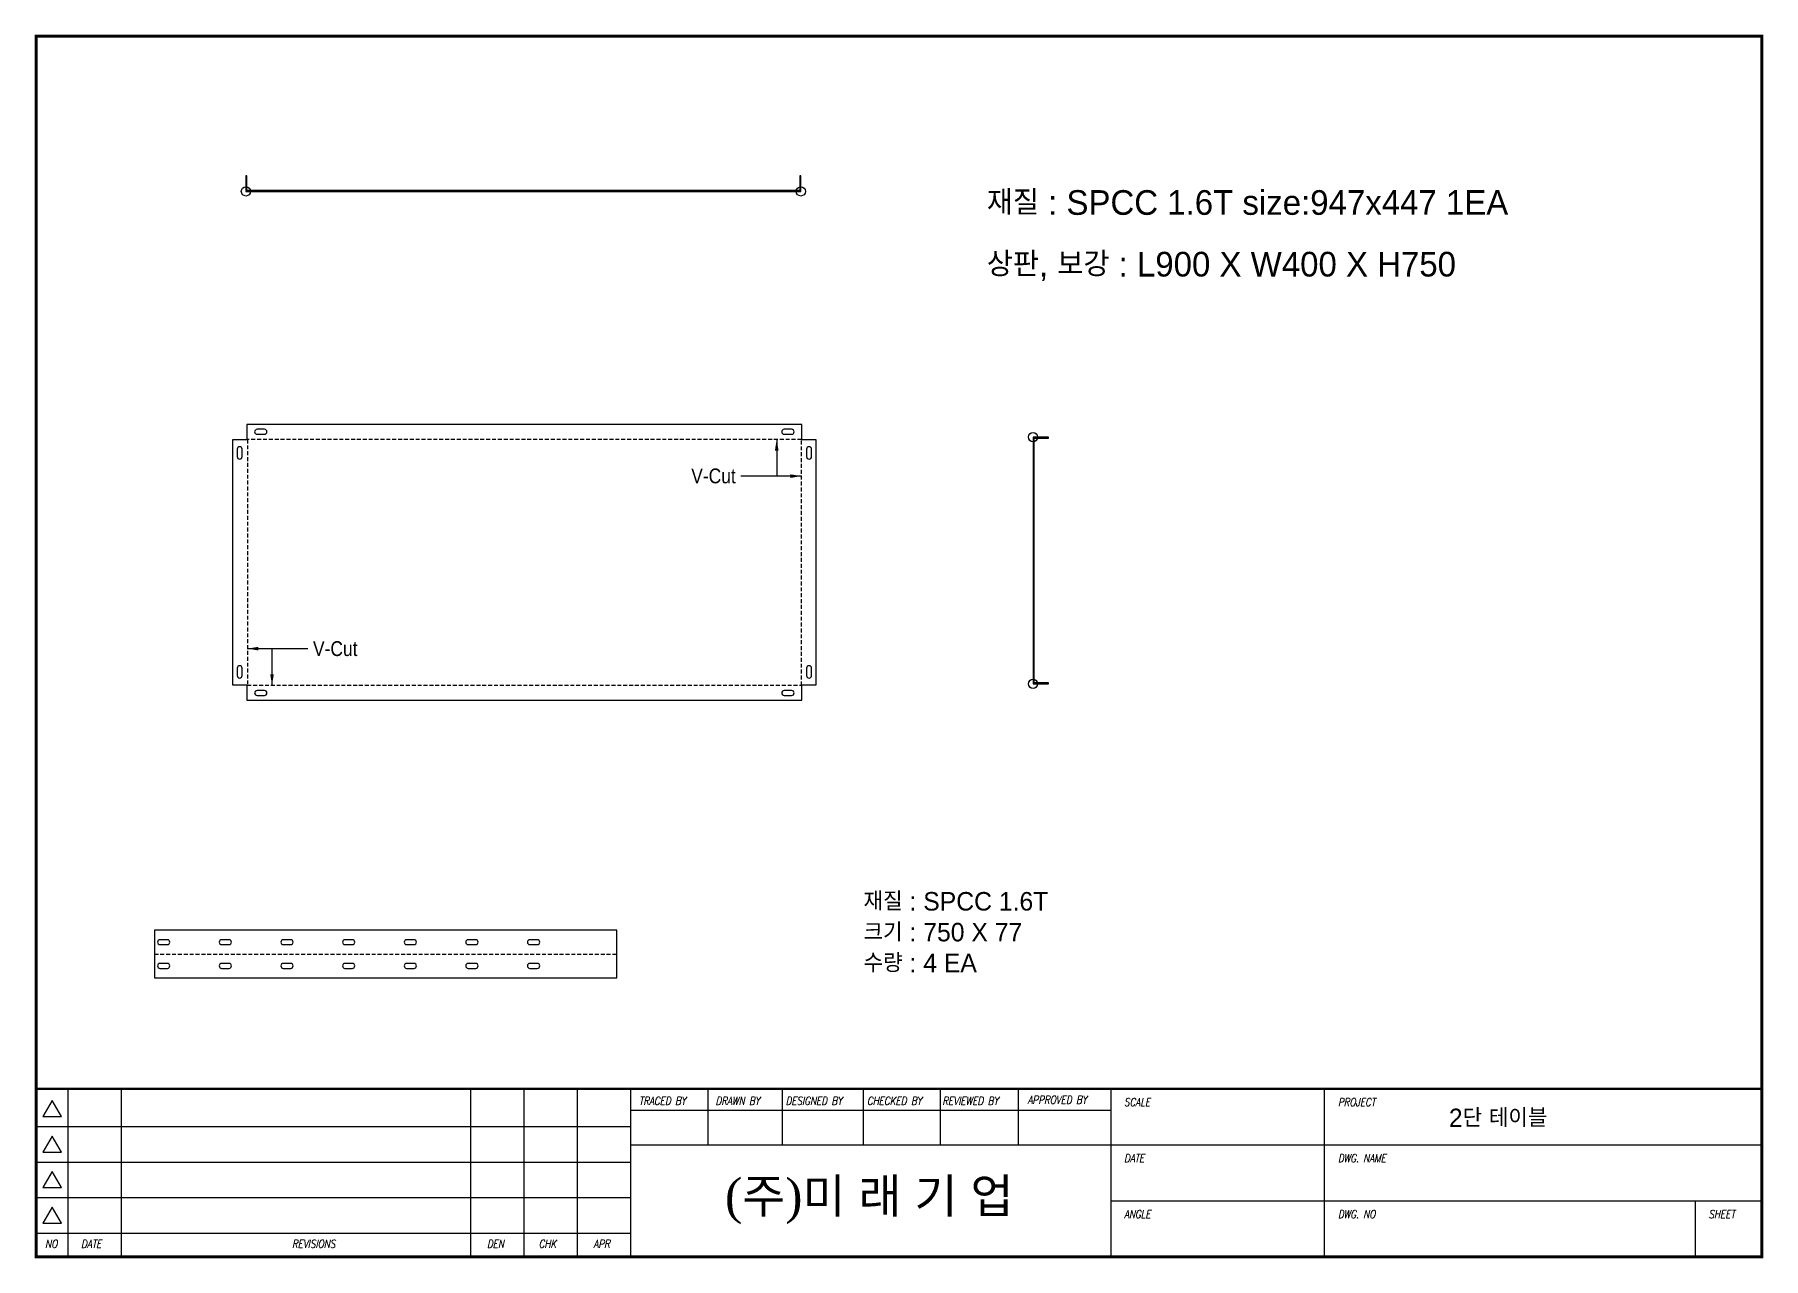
# Model space of a CAD drawing. Header units: millimetres. Extents: x -3500 to 12400, y 0 to 7340.
# Drawn here: x 56 to 2860, y 95 to 2079 of the extents above; entities that cross this region are included whole.
import ezdxf
from ezdxf.enums import TextEntityAlignment as Align

# ---------------------------------------------------------------- set-up
doc = ezdxf.new("R2010")
doc.units = ezdxf.units.MM
doc.linetypes.add('HIDDEN', pattern=[9.525, 6.35, -3.175])
for name, color, linetype in [('6', 6, 'Continuous'), ('FROM', 7, 'Continuous'), ('Hidden', 8, 'HIDDEN'), ('레이져', 7, 'Continuous')]:
    doc.layers.add(name, color=color, linetype=linetype)
doc.styles.add('G1', font='batang.ttc', dxfattribs={"height": 20})
doc.styles.add('ITALICT', font='italict')
doc.styles.add('JKW', font='gulim.ttc', dxfattribs={"width": 0.9})
doc.styles.add('LGIS', font='gss.shx', dxfattribs={"width": 0.9, "height": 41, "bigfont": 'GHS.SHX'})
doc.dimstyles.new('j.k.w', dxfattribs={"dimscale": 350, "dimtxt": 0.2, "dimasz": 0.15, "dimexe": 0.06, "dimexo": 0.06, "dimgap": 0.07, "dimtad": 1, "dimdec": 1, "dimtxsty": 'JKW', "dimcen": 2.5, "dimclrd": 3, "dimclre": 3, "dimclrt": 256, "dimazin": 2, "dimtfac": 1, "dimtdec": 1, "dimtix": 1, "dimtmove": 1, "dimatfit": 3, "dimlwd": -1, "dimlwe": -1})

# ---------------------------------------------------------------- blocks, each defined once
blk = doc.blocks.new('8x20_horizontal')
at = {"layer": '레이져', "ltscale": 10}
for p, q in [((6, 4), (-6, 4)), ((-6, -4), (6, -4))]:
    blk.add_line(p, q, dxfattribs=at)
for centre, start, end in [((-6, 0), 90, 270), ((6, 0), 270, 90)]:
    blk.add_arc(centre, 4, start, end, dxfattribs=at)
blk = doc.blocks.new('8x20_vertical')
at = {"layer": '레이져', "ltscale": 10}
for p, q in [((-4, 6), (-4, -6)), ((4, -6), (4, 6))]:
    blk.add_line(p, q, dxfattribs=at)
for centre, start, end in [((0, 6), 0, 180), ((0, -6), 180, 0)]:
    blk.add_arc(centre, 4, start, end, dxfattribs=at)
blk = doc.blocks.new('3')
at = {"layer": 'FROM', "color": 7}
blk.add_line((25823.5, 11169), (25823.5, 11496.2), dxfattribs=at)
at = {"layer": 'FROM', "color": 2}
for p, q in [((25885.8, 11169), (25885.8, 11496.2)), ((25989.7, 11169), (25989.7, 11496.2)), ((26670, 11169), (26670, 11496.2)), ((26773.9, 11169), (26773.9, 11496.2)), ((26877.7, 11169), (26877.7, 11496.2)), ((25823.5, 11422.9), (26981.6, 11422.9)), ((25823.5, 11353.6), (26981.6, 11353.6)), ((25823.5, 11284.4), (26981.6, 11284.4)), ((25823.5, 11215.1), (26981.6, 11215.1))]:
    blk.add_line(p, q, dxfattribs=at)
at = {"layer": 'FROM', "color": 0}
for p, q in [((26981.6, 11169), (26981.6, 11496.2)), ((27131.3, 11496.2), (27131.3, 11387.2)), ((27276.5, 11387.2), (27276.5, 11496.2)), ((27434, 11496.2), (27434, 11387.2)), ((27583.7, 11496.2), (27583.7, 11387.2)), ((27735.3, 11496.2), (27735.3, 11387.2)), ((27915.7, 11496.2), (27915.7, 11169)), ((28332.2, 11169), (28332.2, 11496.2)), ((26981.6, 11454.7), (27915.7, 11454.7)), ((26981.6, 11387.2), (29183.5, 11387.2)), ((27915.7, 11278.1), (29183.5, 11278.1))]:
    blk.add_line(p, q, dxfattribs=at)
at = {"layer": 'FROM'}
blk.add_line((29053.7, 11278.1), (29053.7, 11169), dxfattribs=at)
at = {"layer": 'FROM', "color": 0, "const_width": 5.89}
blk.add_lwpolyline([(25823.5, 11169), (29183.5, 11169), (29183.5, 13545), (25823.5, 13545)], close=True, dxfattribs=at)
at = {"layer": 'FROM', "color": 0, "const_width": 4.87}
blk.add_lwpolyline([(25823.5, 11496.2), (29183.5, 11496.2)], dxfattribs=at)
at = {"layer": 'FROM', "color": 2}
for points in [[(25854.7, 11473.5), (25836.7, 11442.3), (25872.7, 11442.3)], [(25854.7, 11404.3), (25836.7, 11373.1), (25872.7, 11373.1)], [(25854.7, 11335), (25836.7, 11303.8), (25872.7, 11303.8)], [(25854.7, 11265.7), (25836.7, 11234.6), (25872.7, 11234.6)]]:
    blk.add_lwpolyline(points, close=True, dxfattribs=at)
at = {"layer": 'FROM', "color": 4, "style": 'ITALICT', "width": 0.8}
for s, height, p in [('TRACED BY', 15.58, (26997.2, 11465)), ('DRAWN BY', 15.58, (27146.3, 11465)), ('DESIGNED BY', 15.583, (27282.8, 11465)), ('CHECKED BY', 15.58, (27441.2, 11465)), ('REVIEWED BY', 15.583, (27587.9, 11465)), ('APPROVED BY', 15.583, (27753.8, 11466.9)), ('SCALE', 15.58, (27941.7, 11462.5)), ('PROJECT', 15.58, (28358.1, 11462.5)), ('DATE', 15.58, (27941.7, 11353.4)), ('DWG. NAME', 15.58, (28358.1, 11353.4)), ('ANGLE', 15.58, (27941.7, 11244.4)), ('DWG. NO', 15.58, (28358.1, 11244.4)), ('SHEET', 15.58, (29079.6, 11244.4)), ('NO', 15.58, (25841.2, 11186.7)), ('DATE', 15.58, (25911.2, 11186.7)), ('REVISIONS', 15.58, (26321.6, 11186.7)), ('DEN', 15.58, (26701.4, 11186.7)), ('CHK', 15.58, (26802.1, 11186.7)), ('APR', 15.58, (26908.6, 11186.7))]:
    blk.add_text(s, height=height, dxfattribs=at).set_placement(p)
blk = doc.blocks.new('drawings_frame')
at = {"xscale": 0.837272107773114, "yscale": 0.837272107773114, "zscale": 0.837272107773114}
blk.add_blockref('3', (-21613.2, -9354.1), dxfattribs=at)
at = {"style": 'G1'}
blk.add_text('(주)미 래 기 업', height=55.92, dxfattribs=at).set_placement((1366.2, 91.3), align=Align.MIDDLE)
blk = doc.blocks.new('rightupvcut')
at = {"insert": (-106.4, -71.4), "char_height": 24, "attachment_point": 9, "style": 'JKW'}
blk.add_mtext('V-Cut', dxfattribs=at)
blk.add_leader([(-40, 0), (-40, -59.4)], dimstyle='j.k.w', override={"dimscale": 120, "dimgap": 0.07, "dimtad": 0, "dimdec": 2, "dimadec": 1, "dimtdec": 2, "dimfxl": 30, "dimarcsym": 1})
at = {"annotation_type": 0, "has_hookline": 1, "hookline_direction": 1, "text_width": 68.8}
blk.add_leader([(0, -59.4), (-98, -59.4)], dimstyle='j.k.w', override={"dimscale": 120, "dimgap": 0.07, "dimtad": 0, "dimdec": 2, "dimadec": 1, "dimtdec": 2, "dimfxl": 30, "dimarcsym": 1}, dxfattribs=at)
blk = doc.blocks.new('leftdownvcut')
at = {"insert": (106.4, 71.4), "char_height": 24, "attachment_point": 1, "style": 'JKW'}
blk.add_mtext('V-Cut', dxfattribs=at)
at = {"annotation_type": 0, "has_hookline": 1, "hookline_direction": 0, "text_width": 68.8}
blk.add_leader([(0, 59.4), (98, 59.4)], dimstyle='j.k.w', override={"dimscale": 120, "dimgap": 0.07, "dimtad": 0, "dimdec": 2, "dimadec": 1, "dimtdec": 2, "dimfxl": 30, "dimarcsym": 1}, dxfattribs=at)
blk.add_leader([(40, 0), (40, 59.4)], dimstyle='j.k.w', override={"dimscale": 120, "dimgap": 0.07, "dimtad": 0, "dimdec": 2, "dimadec": 1, "dimtdec": 2, "dimfxl": 30, "dimarcsym": 1})

msp = doc.modelspace()

# ---------------------------------------------------------------- linework, layer by layer
for p, q in [((400, 1850), (398.4, 1850)), ((398.4, 1850), (398.4, 1825)), ((398.4, 1825), (1298.4, 1825)), ((400, 1850), (400, 1850)), ((400, 1826.6), (400, 1850)), ((1296.8, 1826.6), (400, 1826.6)), ((1298.4, 1850), (1296.8, 1850)), ((1296.8, 1850), (1296.8, 1826.6)), ((1298.4, 1825), (1298.4, 1850)), ((1700, 1426.6), (1675, 1426.6)), ((1675, 1426.6), (1675, 1026.6)), ((1676.6, 1028.2), (1676.6, 1425)), ((1676.6, 1425), (1700, 1425)), ((1700, 1425), (1700, 1426.6)), ((1700, 1425), (1700, 1425)), ((400, 1025), (400, 1000)), ((1675, 1026.6), (1700, 1026.6)), ((1700, 1028.2), (1676.6, 1028.2)), ((1700, 1026.6), (1700, 1028.2))]:
    msp.add_line(p, q)
at = {"layer": '6', "color": 6}
for centre in [(398.4, 1825), (1298.4, 1825), (1675, 1426.6), (1675, 1026.6)]:
    msp.add_circle(centre, 7.5, dxfattribs=at)
at = {"layer": 'hidden'}
for p, q in [((1299.25, 1422.75), (400.75, 1422.75)), ((400.75, 1422.75), (400.75, 1024.25)), ((1299.25, 1024.25), (1299.25, 1422.75)), ((400.75, 1024.25), (400.75, 1024.25)), ((400.75, 1024.25), (1299.25, 1024.25)), ((250, 588.5), (1000, 588.5))]:
    msp.add_line(p, q, dxfattribs=at)
at = {"layer": '레이져'}
for p, q in [((1300, 1447), (400, 1447)), ((400, 1447), (400, 1422)), ((1300, 1422), (1300, 1447)), ((400, 1422), (376.5, 1422)), ((376.5, 1422), (376.5, 1025)), ((1323.5, 1422), (1300, 1422)), ((1323.5, 1025), (1323.5, 1422)), ((376.5, 1025), (400, 1025)), ((1300, 1000), (1300, 1025)), ((1300, 1025), (1323.5, 1025)), ((400, 1000), (400, 1000)), ((400, 1000), (1300, 1000)), ((1000, 627), (250, 627)), ((250, 627), (250, 550)), ((1000, 550), (1000, 627)), ((250, 550), (1000, 550))]:
    msp.add_line(p, q, dxfattribs=at)

# ---------------------------------------------------------------- block references
at = {"xscale": 0.9949748743718593, "yscale": 0.9949748743718593}
msp.add_blockref('drawings_frame', (50, 100, 0.99), dxfattribs=at)
for name, p in [('rightupvcut', (1299.25, 1422.75, 1)), ('leftdownvcut', (400.75, 1024.25, 1))]:
    msp.add_blockref(name, p)
at = {"layer": '레이져'}
for name, p in [('8x20_horizontal', (422.5, 1435.25, 1)), ('8x20_horizontal', (1277.5, 1435.25, 1)), ('8x20_vertical', (388.25, 1401, 1)), ('8x20_vertical', (1311.75, 1401, 1)), ('8x20_vertical', (388.25, 1046, 1)), ('8x20_vertical', (1311.75, 1046, 1)), ('8x20_horizontal', (422.5, 1011.75, 1)), ('8x20_horizontal', (1277.5, 1011.75, 1)), ('8x20_horizontal', (265, 607.75, 1)), ('8x20_horizontal', (365, 607.75, 1)), ('8x20_horizontal', (465, 607.75, 1)), ('8x20_horizontal', (565, 607.75, 1)), ('8x20_horizontal', (665, 607.75, 1)), ('8x20_horizontal', (765, 607.75, 1)), ('8x20_horizontal', (865, 607.75, 1)), ('8x20_horizontal', (265, 569.25, 1)), ('8x20_horizontal', (365, 569.25, 1)), ('8x20_horizontal', (465, 569.25, 1)), ('8x20_horizontal', (565, 569.25, 1)), ('8x20_horizontal', (665, 569.25, 1)), ('8x20_horizontal', (765, 569.25, 1)), ('8x20_horizontal', (865, 569.25, 1))]:
    msp.add_blockref(name, p, dxfattribs=at)

# ---------------------------------------------------------------- texts
at = {"style": 'LGIS'}
for s, height, p in [('재질 : SPCC 1.6T size:947x447 1EA', 40, (1600, 1775)), ('상판, 보강 : L900 X W400 X H750 ', 40, (1600, 1675)), ('재질 : SPCC 1.6T', 30, (1400, 650)), ('크기 : 750 X 77 ', 30, (1400, 600)), ('수량 : 4 EA', 30, (1400, 550)), (' 2단 테이블', 29.849, (2338.44, 298.99))]:
    msp.add_text(s, height=height, dxfattribs=at).set_placement(p, align=Align.BOTTOM_LEFT)

doc.saveas('drawing.dxf')
